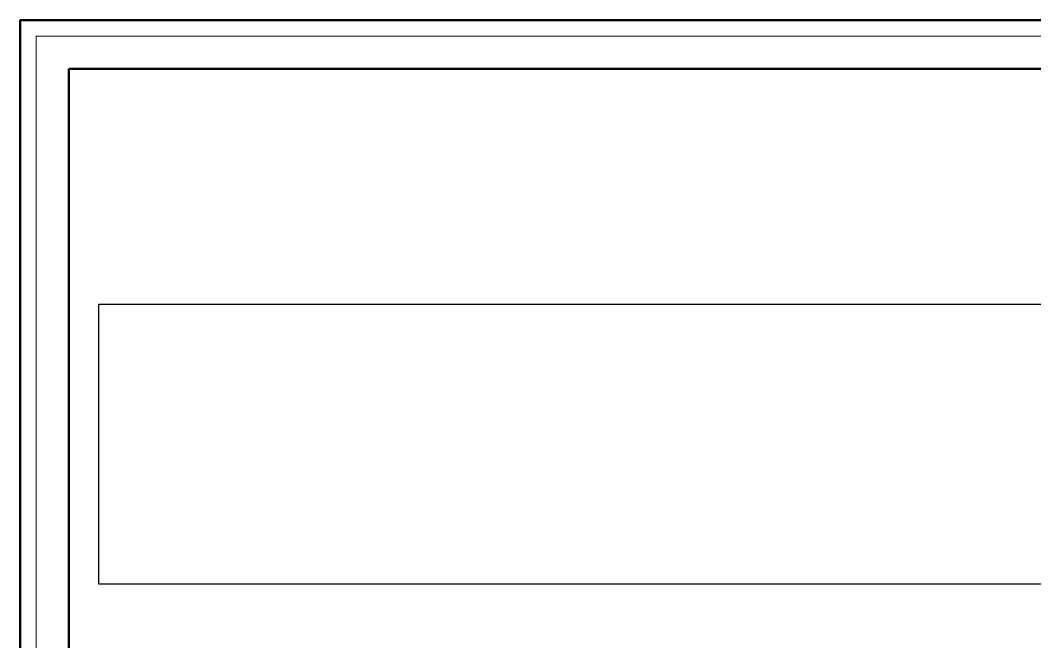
# Model space of a CAD drawing. Header units: inches. Extents: x -279 to 561, y -345 to 342.
# Drawn here: x -236.89 to -225.36, y 61.16 to 68.23 of the extents above; entities that cross this region are included whole.
import ezdxf

# ---------------------------------------------------------------- set-up
doc = ezdxf.new("R2010")
doc.units = ezdxf.units.IN
doc.header["$LTSCALE"] = 0.5
doc.header["$MEASUREMENT"] = 0
doc.layers.add('CADER', color=7, linetype='Continuous')
doc.layers.add('G-ANNO-HLIN', color=5, linetype='Continuous', lineweight=50)
picture_1 = doc.add_image_def('image5.jpg', size_in_pixel=(3497, 507))

msp = doc.modelspace()

# ---------------------------------------------------------------- linework, layer by layer
at = {"layer": 'CADER', "lineweight": 18}
for points in [[(-236.895, 68.232), (-213.186, 68.232), (-213.186, 52.459), (-236.895, 52.459)], [(-236.714, 68.051), (-213.366, 68.051), (-213.366, 52.64), (-236.714, 52.64)]]:
    msp.add_lwpolyline(points, close=True, dxfattribs=at)
at = {"layer": 'G-ANNO-HLIN', "color": 0}
for points in [[(-236.895, 68.232), (-213.186, 68.232), (-213.186, 52.459), (-236.895, 52.459)], [(-236.342, 67.679), (-213.739, 67.679), (-213.739, 53.012), (-236.342, 53.012)]]:
    msp.add_lwpolyline(points, close=True, dxfattribs=at)

# ---------------------------------------------------------------- pictures from other files: only their frames are drawn
image = msp.add_image(picture_1, insert=(-236.002, 61.815), size_in_units=(21.979, 3.187))
image.dxf.flags = 7

doc.saveas('drawing.dxf')
